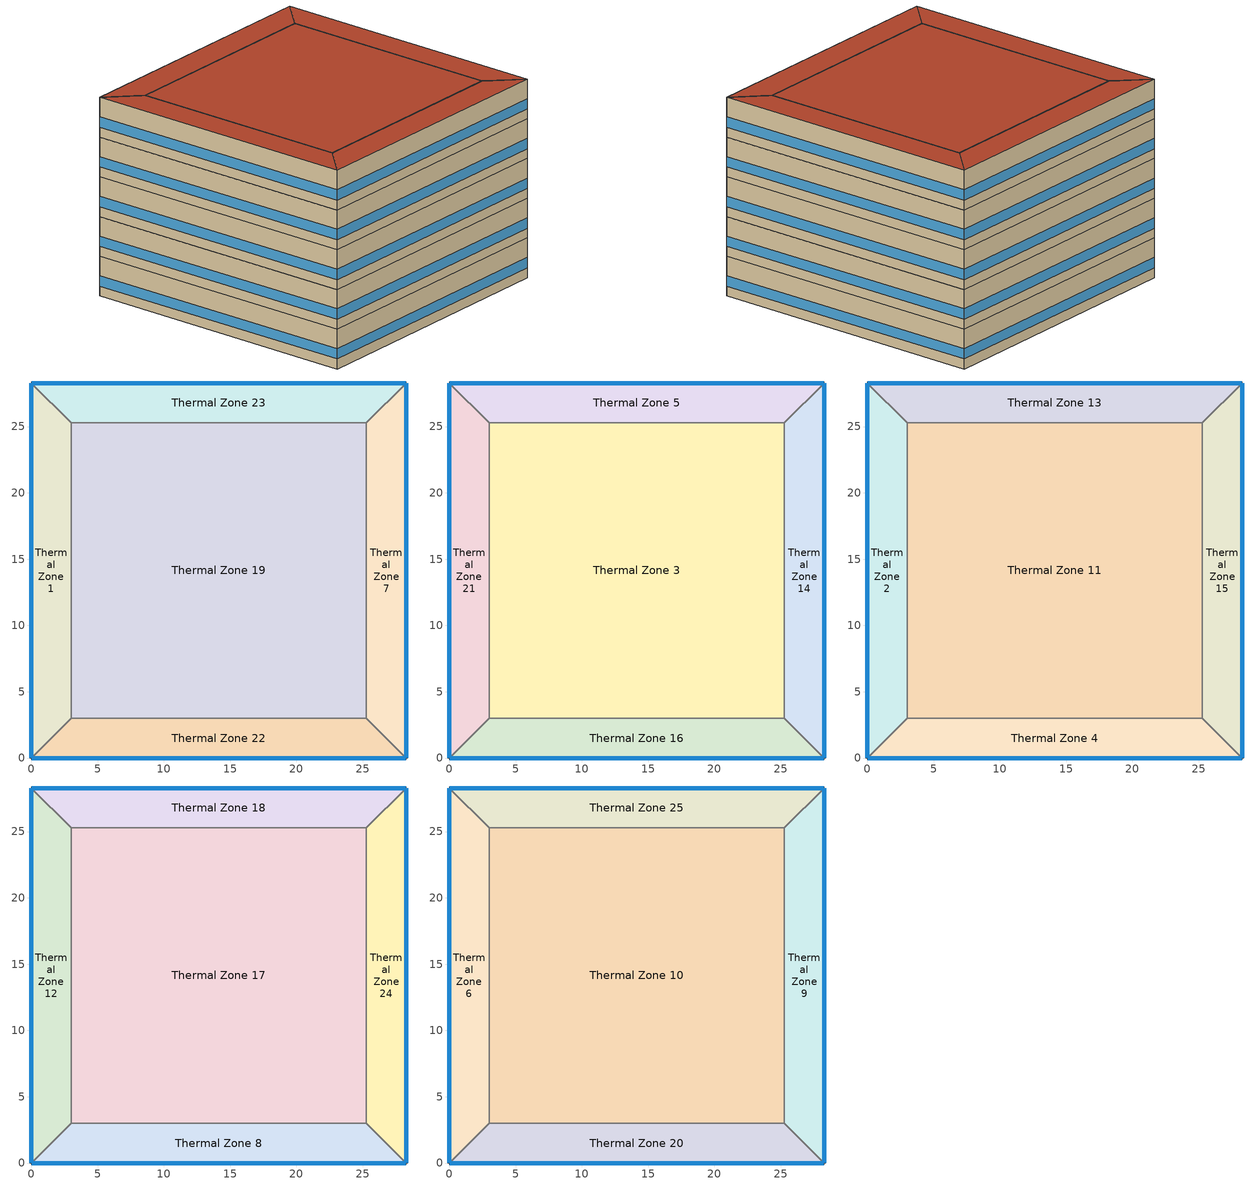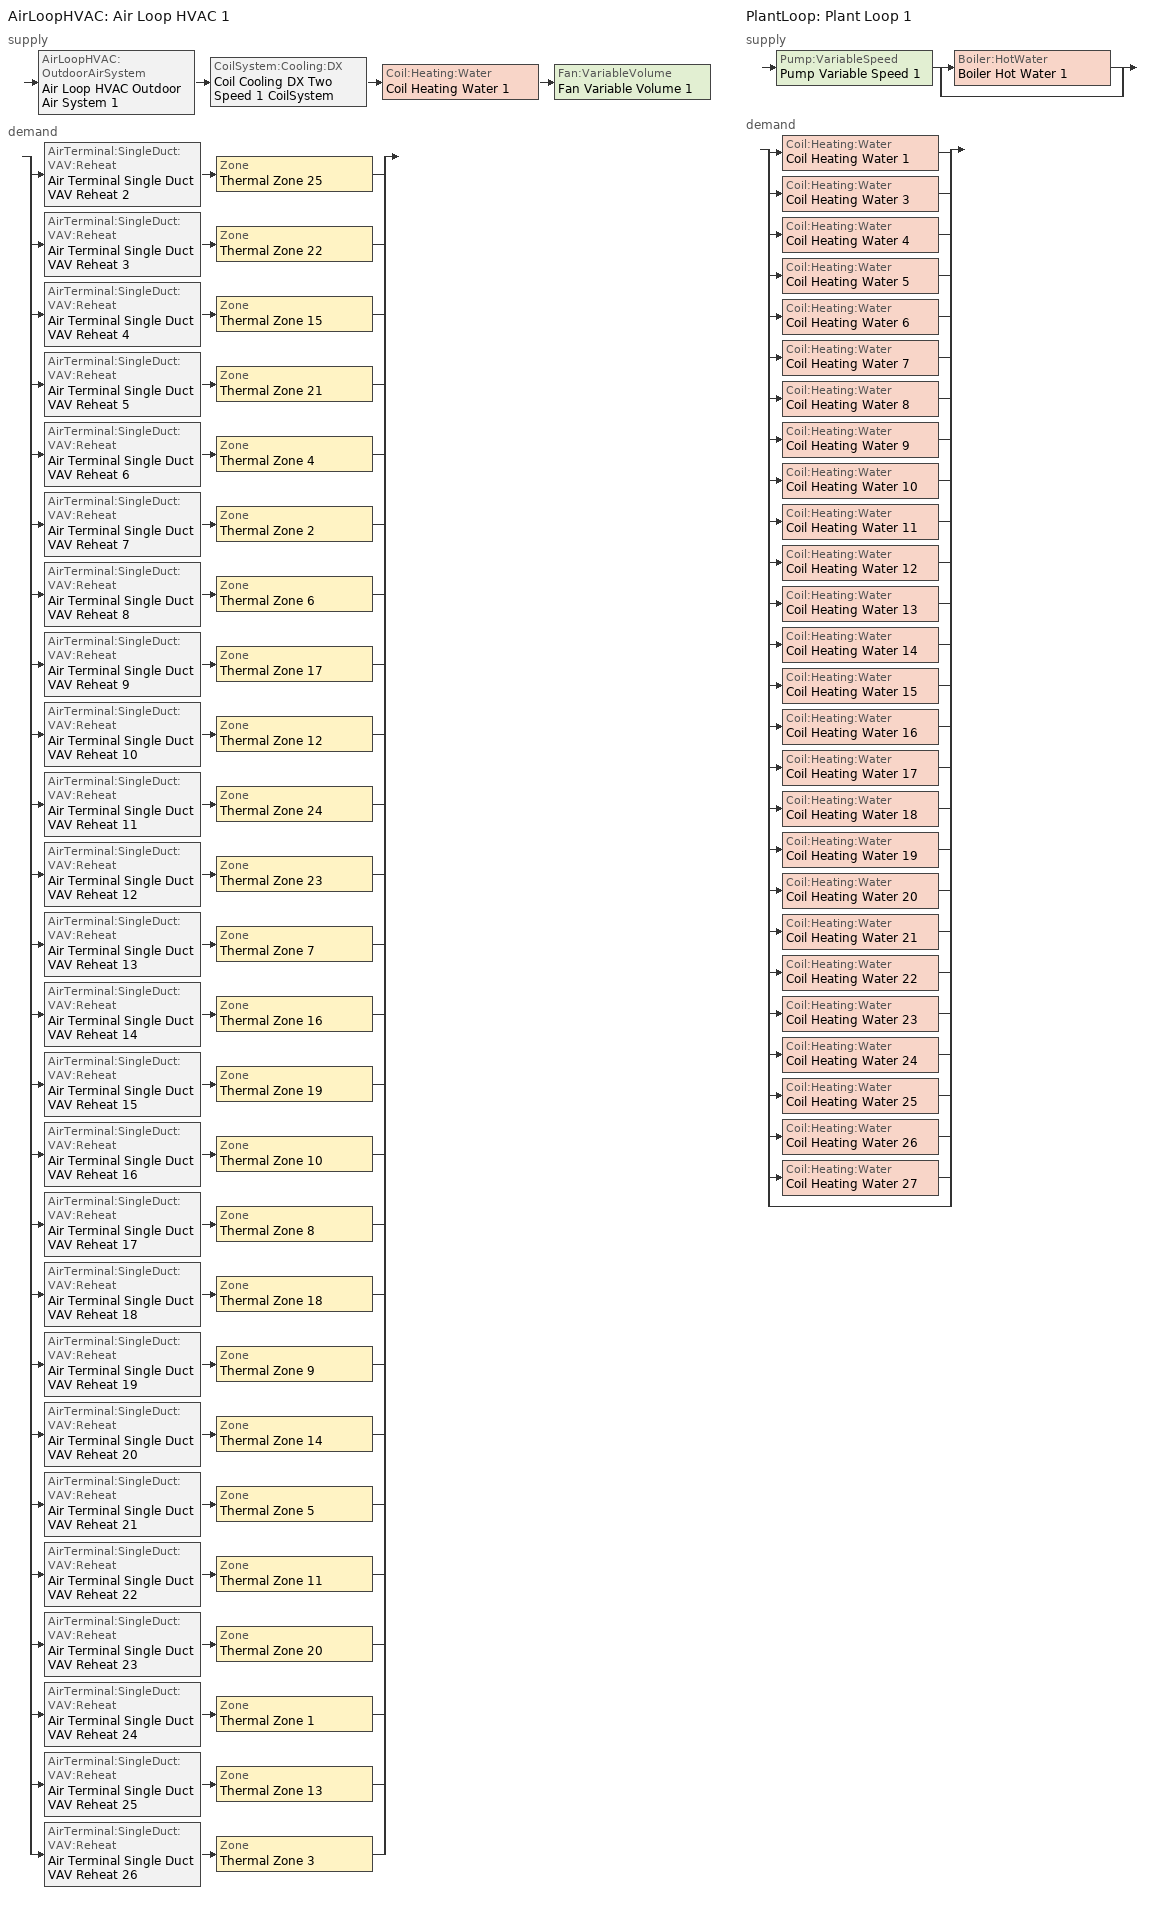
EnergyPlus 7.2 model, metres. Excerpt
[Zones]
Thermal Zone 23
 floor ground (000_ExtSlabCarpet_4in_ClimateZone 1-8): 0,28.28 28.28,28.28 25.28,25.28 3,25.28 z0
 wall outside (ASHRAE_189.1-2009_ExtWall_SteelFrame_ClimateZone 4-8): 28.28,28.28 0,28.28 z0:4
 wall to Thermal Zone 1 (000_Interior Wall): 0,28.28 3,25.28 z0:4
 wall to Thermal Zone 19 (000_Interior Wall): 3,25.28 25.28,25.28 z0:4
 wall to Thermal Zone 7 (000_Interior Wall): 25.28,25.28 28.28,28.28 z0:4
 window (ASHRAE_189.1-2009_ExtWindow_ClimateZone 4-5): 28.26,28.28 0.03,28.28 z1:2.04
Thermal Zone 1
 floor ground (000_ExtSlabCarpet_4in_ClimateZone 1-8): 0,0 0,28.28 3,25.28 3,3 z0
 wall outside (ASHRAE_189.1-2009_ExtWall_SteelFrame_ClimateZone 4-8): 0,28.28 0,0 z0:4
 wall to Thermal Zone 22 (000_Interior Wall): 0,0 3,3 z0:4
 wall to Thermal Zone 19 (000_Interior Wall): 3,3 3,25.28 z0:4
 window (ASHRAE_189.1-2009_ExtWindow_ClimateZone 4-5): 0,28.26 0,0.03 z1:2.04
Thermal Zone 22
 floor ground (000_ExtSlabCarpet_4in_ClimateZone 1-8): 28.28,0 0,0 3,3 25.28,3 z0
 wall outside (ASHRAE_189.1-2009_ExtWall_SteelFrame_ClimateZone 4-8): 0,0 28.28,0 z0:4
 wall to Thermal Zone 19 (000_Interior Wall): 25.28,3 3,3 z0:4
 wall to Thermal Zone 7 (000_Interior Wall): 28.28,0 25.28,3 z0:4
 window (ASHRAE_189.1-2009_ExtWindow_ClimateZone 4-5): 0.03,0 28.26,0 z1:2.04
Thermal Zone 19
 floor ground (000_ExtSlabCarpet_4in_ClimateZone 1-8): 3,3 3,25.28 25.28,25.28 25.28,3 z0
 wall to Thermal Zone 7 (000_Interior Wall): 25.28,3 25.28,25.28 z0:4
Thermal Zone 7
 floor ground (000_ExtSlabCarpet_4in_ClimateZone 1-8): 28.28,28.28 28.28,0 25.28,3 25.28,25.28 z0
 wall outside (ASHRAE_189.1-2009_ExtWall_SteelFrame_ClimateZone 4-8): 28.28,0 28.28,28.28 z0:4
 window (ASHRAE_189.1-2009_ExtWindow_ClimateZone 4-5): 28.28,0.03 28.28,28.26 z1:2.04
Thermal Zone 16
 floor to Thermal Zone 22 (000_Interior Floor): 28.28,0 0,0 3,3 25.28,3 z4
 wall outside (ASHRAE_189.1-2009_ExtWall_SteelFrame_ClimateZone 4-8): 0,0 28.28,0 z4:8
 wall to Thermal Zone 21 (000_Interior Wall): 3,3 0,0 z4:8
 wall to Thermal Zone 14 (000_Interior Wall): 28.28,0 25.28,3 z4:8
 wall to Thermal Zone 3 (000_Interior Wall): 25.28,3 3,3 z4:8
 window (ASHRAE_189.1-2009_ExtWindow_ClimateZone 4-5): 0.03,0 28.26,0 z5:6.04
Thermal Zone 14
 floor to Thermal Zone 7 (000_Interior Floor): 28.28,28.28 28.28,0 25.28,3 25.28,25.28 z4
 wall outside (ASHRAE_189.1-2009_ExtWall_SteelFrame_ClimateZone 4-8): 28.28,0 28.28,28.28 z4:8
 wall to Thermal Zone 3 (000_Interior Wall): 25.28,25.28 25.28,3 z4:8
 wall to Thermal Zone 5 (000_Interior Wall): 28.28,28.28 25.28,25.28 z4:8
 window (ASHRAE_189.1-2009_ExtWindow_ClimateZone 4-5): 28.28,0.03 28.28,28.26 z5:6.04
Thermal Zone 21
 floor to Thermal Zone 1 (000_Interior Floor): 0,0 0,28.28 3,25.28 3,3 z4
 wall outside (ASHRAE_189.1-2009_ExtWall_SteelFrame_ClimateZone 4-8): 0,28.28 0,0 z4:8
 wall to Thermal Zone 3 (000_Interior Wall): 3,3 3,25.28 z4:8
 wall to Thermal Zone 5 (000_Interior Wall): 3,25.28 0,28.28 z4:8
 window (ASHRAE_189.1-2009_ExtWindow_ClimateZone 4-5): 0,28.26 0,0.03 z5:6.04
Thermal Zone 5
 floor to Thermal Zone 23 (000_Interior Floor): 0,28.28 28.28,28.28 25.28,25.28 3,25.28 z4
 wall outside (ASHRAE_189.1-2009_ExtWall_SteelFrame_ClimateZone 4-8): 28.28,28.28 0,28.28 z4:8
 wall to Thermal Zone 3 (000_Interior Wall): 3,25.28 25.28,25.28 z4:8
 window (ASHRAE_189.1-2009_ExtWindow_ClimateZone 4-5): 28.26,28.28 0.03,28.28 z5:6.04
Thermal Zone 3
 floor to Thermal Zone 19 (000_Interior Floor): 3,3 3,25.28 25.28,25.28 25.28,3 z4
Thermal Zone 2
 floor to Thermal Zone 21 (000_Interior Floor): 0,0 0,28.28 3,25.28 3,3 z8
 wall outside (ASHRAE_189.1-2009_ExtWall_SteelFrame_ClimateZone 4-8): 0,28.28 0,0 z8:12
 wall to Thermal Zone 13 (000_Interior Wall): 3,25.28 0,28.28 z8:12
 wall to Thermal Zone 4 (000_Interior Wall): 0,0 3,3 z8:12
 wall to Thermal Zone 11 (000_Interior Wall): 3,3 3,25.28 z8:12
 window (ASHRAE_189.1-2009_ExtWindow_ClimateZone 4-5): 0,28.26 0,0.03 z9:10.04
Thermal Zone 15
 floor to Thermal Zone 14 (000_Interior Floor): 28.28,28.28 28.28,0 25.28,3 25.28,25.28 z8
 wall outside (ASHRAE_189.1-2009_ExtWall_SteelFrame_ClimateZone 4-8): 28.28,0 28.28,28.28 z8:12
 wall to Thermal Zone 4 (000_Interior Wall): 25.28,3 28.28,0 z8:12
 wall to Thermal Zone 13 (000_Interior Wall): 28.28,28.28 25.28,25.28 z8:12
 wall to Thermal Zone 11 (000_Interior Wall): 25.28,25.28 25.28,3 z8:12
 window (ASHRAE_189.1-2009_ExtWindow_ClimateZone 4-5): 28.28,0.03 28.28,28.26 z9:10.04
Thermal Zone 11
 floor to Thermal Zone 3 (000_Interior Floor): 3,3 3,25.28 25.28,25.28 25.28,3 z8
 wall to Thermal Zone 4 (000_Interior Wall): 3,3 25.28,3 z8:12
 wall to Thermal Zone 13 (000_Interior Wall): 25.28,25.28 3,25.28 z8:12
Thermal Zone 13
 floor to Thermal Zone 5 (000_Interior Floor): 0,28.28 28.28,28.28 25.28,25.28 3,25.28 z8
 wall outside (ASHRAE_189.1-2009_ExtWall_SteelFrame_ClimateZone 4-8): 28.28,28.28 0,28.28 z8:12
 window (ASHRAE_189.1-2009_ExtWindow_ClimateZone 4-5): 28.26,28.28 0.03,28.28 z9:10.04
Thermal Zone 4
 floor to Thermal Zone 16 (000_Interior Floor): 28.28,0 0,0 3,3 25.28,3 z8
 wall outside (ASHRAE_189.1-2009_ExtWall_SteelFrame_ClimateZone 4-8): 0,0 28.28,0 z8:12
 window (ASHRAE_189.1-2009_ExtWindow_ClimateZone 4-5): 0.03,0 28.26,0 z9:10.04
Thermal Zone 12
 floor to Thermal Zone 2 (000_Interior Floor): 0,0 0,28.28 3,25.28 3,3 z12
 wall outside (ASHRAE_189.1-2009_ExtWall_SteelFrame_ClimateZone 4-8): 0,28.28 0,0 z12:16
 wall to Thermal Zone 17 (000_Interior Wall): 3,3 3,25.28 z12:16
 wall to Thermal Zone 8 (000_Interior Wall): 0,0 3,3 z12:16
 wall to Thermal Zone 18 (000_Interior Wall): 3,25.28 0,28.28 z12:16
 window (ASHRAE_189.1-2009_ExtWindow_ClimateZone 4-5): 0,28.26 0,0.03 z13:14.04
Thermal Zone 8
 floor to Thermal Zone 4 (000_Interior Floor): 28.28,0 0,0 3,3 25.28,3 z12
 wall outside (ASHRAE_189.1-2009_ExtWall_SteelFrame_ClimateZone 4-8): 0,0 28.28,0 z12:16
 wall to Thermal Zone 24 (000_Interior Wall): 28.28,0 25.28,3 z12:16
 wall to Thermal Zone 17 (000_Interior Wall): 25.28,3 3,3 z12:16
 window (ASHRAE_189.1-2009_ExtWindow_ClimateZone 4-5): 0.03,0 28.26,0 z13:14.04
Thermal Zone 17
 floor to Thermal Zone 11 (000_Interior Floor): 3,3 3,25.28 25.28,25.28 25.28,3 z12
 wall to Thermal Zone 24 (000_Interior Wall): 25.28,3 25.28,25.28 z12:16
 wall to Thermal Zone 18 (000_Interior Wall): 25.28,25.28 3,25.28 z12:16
Thermal Zone 18
 floor to Thermal Zone 13 (000_Interior Floor): 0,28.28 28.28,28.28 25.28,25.28 3,25.28 z12
 wall outside (ASHRAE_189.1-2009_ExtWall_SteelFrame_ClimateZone 4-8): 28.28,28.28 0,28.28 z12:16
 wall to Thermal Zone 24 (000_Interior Wall): 25.28,25.28 28.28,28.28 z12:16
 window (ASHRAE_189.1-2009_ExtWindow_ClimateZone 4-5): 28.26,28.28 0.03,28.28 z13:14.04
Thermal Zone 24
 floor to Thermal Zone 15 (000_Interior Floor): 28.28,28.28 28.28,0 25.28,3 25.28,25.28 z12
 wall outside (ASHRAE_189.1-2009_ExtWall_SteelFrame_ClimateZone 4-8): 28.28,0 28.28,28.28 z12:16
 window (ASHRAE_189.1-2009_ExtWindow_ClimateZone 4-5): 28.28,0.03 28.28,28.26 z13:14.04
Thermal Zone 9
 floor to Thermal Zone 24 (000_Interior Floor): 28.28,28.28 28.28,0 25.28,3 25.28,25.28 z16
 wall outside (ASHRAE_189.1-2009_ExtWall_SteelFrame_ClimateZone 4-8): 28.28,0 28.28,28.28 z16:20
 wall to Thermal Zone 20 (000_Interior Wall): 25.28,3 28.28,0 z16:20
 wall to Thermal Zone 10 (000_Interior Wall): 25.28,25.28 25.28,3 z16:20
 wall to Thermal Zone 25 (000_Interior Wall): 28.28,28.28 25.28,25.28 z16:20
 window (ASHRAE_189.1-2009_ExtWindow_ClimateZone 4-5): 28.28,0.03 28.28,28.26 z17:18.04
 roof outside (ASHRAE_189.1-2009_ExtRoof_IEAD_ClimateZone 2-5): 25.28,25.28 25.28,3 28.28,0 28.28,28.28 z20
Thermal Zone 25
 floor to Thermal Zone 18 (000_Interior Floor): 0,28.28 28.28,28.28 25.28,25.28 3,25.28 z16
 wall outside (ASHRAE_189.1-2009_ExtWall_SteelFrame_ClimateZone 4-8): 28.28,28.28 0,28.28 z16:20
 wall to Thermal Zone 6 (000_Interior Wall): 0,28.28 3,25.28 z16:20
 wall to Thermal Zone 10 (000_Interior Wall): 3,25.28 25.28,25.28 z16:20
 window (ASHRAE_189.1-2009_ExtWindow_ClimateZone 4-5): 28.26,28.28 0.03,28.28 z17:18.04
 roof outside (ASHRAE_189.1-2009_ExtRoof_IEAD_ClimateZone 2-5): 3,25.28 25.28,25.28 28.28,28.28 0,28.28 z20
Thermal Zone 10
 floor to Thermal Zone 17 (000_Interior Floor): 3,3 3,25.28 25.28,25.28 25.28,3 z16
 wall to Thermal Zone 20 (000_Interior Wall): 3,3 25.28,3 z16:20
 wall to Thermal Zone 6 (000_Interior Wall): 3,25.28 3,3 z16:20
 roof outside (ASHRAE_189.1-2009_ExtRoof_IEAD_ClimateZone 2-5): 25.28,3 25.28,25.28 3,25.28 3,3 z20
Thermal Zone 20
 floor to Thermal Zone 8 (000_Interior Floor): 28.28,0 0,0 3,3 25.28,3 z16
 wall outside (ASHRAE_189.1-2009_ExtWall_SteelFrame_ClimateZone 4-8): 0,0 28.28,0 z16:20
 wall to Thermal Zone 6 (000_Interior Wall): 3,3 0,0 z16:20
 window (ASHRAE_189.1-2009_ExtWindow_ClimateZone 4-5): 0.03,0 28.26,0 z17:18.04
 roof outside (ASHRAE_189.1-2009_ExtRoof_IEAD_ClimateZone 2-5): 25.28,3 3,3 0,0 28.28,0 z20
Thermal Zone 6
 floor to Thermal Zone 12 (000_Interior Floor): 0,0 0,28.28 3,25.28 3,3 z16
 wall outside (ASHRAE_189.1-2009_ExtWall_SteelFrame_ClimateZone 4-8): 0,28.28 0,0 z16:20
 window (ASHRAE_189.1-2009_ExtWindow_ClimateZone 4-5): 0,28.26 0,0.03 z17:18.04
 roof outside (ASHRAE_189.1-2009_ExtRoof_IEAD_ClimateZone 2-5): 3,3 3,25.28 0,28.28 0,0 z20
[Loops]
AirLoopHVAC 'Air Loop HVAC 1'
 supply: AirLoopHVAC:OutdoorAirSystem 'Air Loop HVAC Outdoor Air System 1' > CoilSystem:Cooling:DX 'Coil Cooling DX Two Speed 1 CoilSystem' > Coil:Heating:Water 'Coil Heating Water 1' > Fan:VariableVolume 'Fan Variable Volume 1'
 demand: split
  | AirTerminal:SingleDuct:VAV:Reheat 'Air Terminal Single Duct VAV Reheat 2' > Zone 'Thermal Zone 25'
  | AirTerminal:SingleDuct:VAV:Reheat 'Air Terminal Single Duct VAV Reheat 3' > Zone 'Thermal Zone 22'
  | AirTerminal:SingleDuct:VAV:Reheat 'Air Terminal Single Duct VAV Reheat 4' > Zone 'Thermal Zone 15'
  | AirTerminal:SingleDuct:VAV:Reheat 'Air Terminal Single Duct VAV Reheat 5' > Zone 'Thermal Zone 21'
  | AirTerminal:SingleDuct:VAV:Reheat 'Air Terminal Single Duct VAV Reheat 6' > Zone 'Thermal Zone 4'
  | AirTerminal:SingleDuct:VAV:Reheat 'Air Terminal Single Duct VAV Reheat 7' > Zone 'Thermal Zone 2'
  | AirTerminal:SingleDuct:VAV:Reheat 'Air Terminal Single Duct VAV Reheat 8' > Zone 'Thermal Zone 6'
  | AirTerminal:SingleDuct:VAV:Reheat 'Air Terminal Single Duct VAV Reheat 9' > Zone 'Thermal Zone 17'
  | AirTerminal:SingleDuct:VAV:Reheat 'Air Terminal Single Duct VAV Reheat 10' > Zone 'Thermal Zone 12'
  | AirTerminal:SingleDuct:VAV:Reheat 'Air Terminal Single Duct VAV Reheat 11' > Zone 'Thermal Zone 24'
  | AirTerminal:SingleDuct:VAV:Reheat 'Air Terminal Single Duct VAV Reheat 12' > Zone 'Thermal Zone 23'
  | AirTerminal:SingleDuct:VAV:Reheat 'Air Terminal Single Duct VAV Reheat 13' > Zone 'Thermal Zone 7'
  | AirTerminal:SingleDuct:VAV:Reheat 'Air Terminal Single Duct VAV Reheat 14' > Zone 'Thermal Zone 16'
  | AirTerminal:SingleDuct:VAV:Reheat 'Air Terminal Single Duct VAV Reheat 15' > Zone 'Thermal Zone 19'
  | AirTerminal:SingleDuct:VAV:Reheat 'Air Terminal Single Duct VAV Reheat 16' > Zone 'Thermal Zone 10'
  | AirTerminal:SingleDuct:VAV:Reheat 'Air Terminal Single Duct VAV Reheat 17' > Zone 'Thermal Zone 8'
  | AirTerminal:SingleDuct:VAV:Reheat 'Air Terminal Single Duct VAV Reheat 18' > Zone 'Thermal Zone 18'
  | AirTerminal:SingleDuct:VAV:Reheat 'Air Terminal Single Duct VAV Reheat 19' > Zone 'Thermal Zone 9'
  | AirTerminal:SingleDuct:VAV:Reheat 'Air Terminal Single Duct VAV Reheat 20' > Zone 'Thermal Zone 14'
  | AirTerminal:SingleDuct:VAV:Reheat 'Air Terminal Single Duct VAV Reheat 21' > Zone 'Thermal Zone 5'
  | AirTerminal:SingleDuct:VAV:Reheat 'Air Terminal Single Duct VAV Reheat 22' > Zone 'Thermal Zone 11'
  | AirTerminal:SingleDuct:VAV:Reheat 'Air Terminal Single Duct VAV Reheat 23' > Zone 'Thermal Zone 20'
  | AirTerminal:SingleDuct:VAV:Reheat 'Air Terminal Single Duct VAV Reheat 24' > Zone 'Thermal Zone 1'
  | AirTerminal:SingleDuct:VAV:Reheat 'Air Terminal Single Duct VAV Reheat 25' > Zone 'Thermal Zone 13'
  | AirTerminal:SingleDuct:VAV:Reheat 'Air Terminal Single Duct VAV Reheat 26' > Zone 'Thermal Zone 3'
PlantLoop 'Plant Loop 1'
 supply: Pump:VariableSpeed 'Pump Variable Speed 1' > split
  | Boiler:HotWater 'Boiler Hot Water 1'
  | bypass
 demand: split
  | Coil:Heating:Water 'Coil Heating Water 1'
  | Coil:Heating:Water 'Coil Heating Water 3'
  | Coil:Heating:Water 'Coil Heating Water 4'
  | Coil:Heating:Water 'Coil Heating Water 5'
  | Coil:Heating:Water 'Coil Heating Water 6'
  | Coil:Heating:Water 'Coil Heating Water 7'
  | Coil:Heating:Water 'Coil Heating Water 8'
  | Coil:Heating:Water 'Coil Heating Water 9'
  | Coil:Heating:Water 'Coil Heating Water 10'
  | Coil:Heating:Water 'Coil Heating Water 11'
  | Coil:Heating:Water 'Coil Heating Water 12'
  | Coil:Heating:Water 'Coil Heating Water 13'
  | Coil:Heating:Water 'Coil Heating Water 14'
  | Coil:Heating:Water 'Coil Heating Water 15'
  | Coil:Heating:Water 'Coil Heating Water 16'
  | Coil:Heating:Water 'Coil Heating Water 17'
  | Coil:Heating:Water 'Coil Heating Water 18'
  | Coil:Heating:Water 'Coil Heating Water 19'
  | Coil:Heating:Water 'Coil Heating Water 20'
  | Coil:Heating:Water 'Coil Heating Water 21'
  | Coil:Heating:Water 'Coil Heating Water 22'
  | Coil:Heating:Water 'Coil Heating Water 23'
  | Coil:Heating:Water 'Coil Heating Water 24'
  | Coil:Heating:Water 'Coil Heating Water 25'
  | Coil:Heating:Water 'Coil Heating Water 26'
  | Coil:Heating:Water 'Coil Heating Water 27'
  | bypass
[Site:Location]
Philadelphia International Ap_PA_USA Design_Conditions: Latitude {deg}=39.87; Longitude {deg}=-75.23; Time Zone {hr}=-5; Elevation {m}=2
[SizingPeriod:DesignDay] Day of Month=21; Dry-Bulb Temperature Range Modifier Type=DefaultMultipliers; Barometric Pressure {Pa}=101301; Rain Indicator=No; Snow Indicator=No; Daylight Saving Time Indicator=No
Name | Month | Day Type | Maximum Dry-Bulb Temperature {C} | Daily Dry-Bulb Temperature Range {deltaC} | Humidity Condition Type | Wetbulb or DewPoint at Maximum Dry-Bulb {C} | Wind Speed {m/s} | Wind Direction {deg} | Solar Model Indicator | Sky Clearness | ASHRAE Clear Sky Optical Depth for Beam Irradiance (taub) | ASHRAE Clear Sky Optical Depth for Diffuse Irradiance (taud) | Enthalpy at Maximum Dry-Bulb {J/kg}
Philadelphia International Ap Ann Htg 99% Condns DB | 1 | WinterDesignDay | -8.4 | 0 | Wetbulb | -8.4 | 5.2 | 290 | ASHRAEClearSky | 0
Philadelphia International Ap Ann Clg 2% Condns DB=>MWB | 7 | SummerDesignDay | 31.1 | 9.4 | Wetbulb | 22.8 | 5 | 240 | ASHRAETau |  | 0.55 | 1.776
Philadelphia International Ap Ann Clg 2% Condns DP=>MDB | 7 | SummerDesignDay | 26.8 | 9.4 | Dewpoint | 22.9 | 5 | 240 | ASHRAETau |  | 0.55 | 1.776
Philadelphia International Ap Ann Hum_n 99.6% Condns DP=>MCDB | 1 | WinterDesignDay | -8.7 | 0 | Dewpoint | -20.2 | 5.2 | 290 | ASHRAEClearSky | 0
Philadelphia International Ap Ann Clg .4% Condns DP=>MDB | 7 | SummerDesignDay | 28.1 | 9.4 | Dewpoint | 24.1 | 5 | 240 | ASHRAETau |  | 0.55 | 1.776
Philadelphia International Ap Ann Clg .4% Condns Enth=>MDB | 7 | SummerDesignDay | 31.7 | 9.4 | Enthalpy |  | 5 | 240 | ASHRAETau |  | 0.55 | 1.776 | 79100
Philadelphia International Ap Ann Clg 1% Condns Enth=>MDB | 7 | SummerDesignDay | 30 | 9.4 | Enthalpy |  | 5 | 240 | ASHRAETau |  | 0.55 | 1.776 | 75800
Philadelphia International Ap Ann Clg 1% Condns DP=>MDB | 7 | SummerDesignDay | 27.4 | 9.4 | Dewpoint | 23.5 | 5 | 240 | ASHRAETau |  | 0.55 | 1.776
Philadelphia International Ap Ann Clg 2% Condns Enth=>MDB | 7 | SummerDesignDay | 28.8 | 9.4 | Enthalpy |  | 5 | 240 | ASHRAETau |  | 0.55 | 1.776 | 73000
Philadelphia International Ap Ann Htg 99.6% Condns DB | 1 | WinterDesignDay | -10.8 | 0 | Wetbulb | -10.8 | 5.2 | 290 | ASHRAEClearSky | 0
Philadelphia International Ap Ann Clg .4% Condns WB=>MDB | 7 | SummerDesignDay | 31.4 | 9.4 | Wetbulb | 25.7 | 5 | 240 | ASHRAETau |  | 0.55 | 1.776
Philadelphia International Ap Ann Clg .4% Condns DB=>MWB | 7 | SummerDesignDay | 34 | 9.4 | Wetbulb | 24.1 | 5 | 240 | ASHRAETau |  | 0.55 | 1.776
Philadelphia International Ap Ann Clg 1% Condns DB=>MWB | 7 | SummerDesignDay | 32.6 | 9.4 | Wetbulb | 23.6 | 5 | 240 | ASHRAETau |  | 0.55 | 1.776
Philadelphia International Ap Ann Clg 1% Condns WB=>MDB | 7 | SummerDesignDay | 30.2 | 9.4 | Wetbulb | 25 | 5 | 240 | ASHRAETau |  | 0.55 | 1.776
Philadelphia International Ap Ann Hum_n 99% Condns DP=>MCDB | 1 | WinterDesignDay | -6.7 | 0 | Dewpoint | -18 | 5.2 | 290 | ASHRAEClearSky | 0
Philadelphia International Ap Ann Clg 2% Condns WB=>MDB | 7 | SummerDesignDay | 28.8 | 9.4 | Wetbulb | 24.3 | 5 | 240 | ASHRAETau |  | 0.55 | 1.776
Philadelphia International Ap Ann Htg Wind 99% Condns WS=>MCDB | 1 | WinterDesignDay | 1.1 | 0 | Wetbulb | 1.1 | 11.6 | 290 | ASHRAEClearSky | 0
Philadelphia International Ap Ann Htg Wind 99.6% Condns WS=>MCDB | 1 | WinterDesignDay | 2.8 | 0 | Wetbulb | 2.8 | 12.7 | 290 | ASHRAEClearSky | 0
[Building]
Building 1
[Material] Thermal Absorptance=0.9
Name | Roughness | Thickness {m} | Conductivity {W/m-K} | Density {kg/m3} | Specific Heat {J/kg-K} | Solar Absorptance | Visible Absorptance
1/2IN Gypsum | Smooth | 0.0127 | 0.16 | 784.9 | 830 | 0.92 | 0.92
MAT-CC05 4 HW CONCRETE | Rough | 0.1016 | 1.311 | 2240 | 836.8 | 0.7 | 0.7
Wall Insulation [39] | MediumRough | 0.1184 | 0.045 | 265 | 836.8 | 0.7 | 0.7
Roof Membrane | VeryRough | 0.0095 | 0.16 | 1121.29 | 1460 | 0.7 | 0.7
Metal Decking | MediumSmooth | 0.0015 | 45.006 | 7680 | 418.4 | 0.7 | 0.3
000_F16 Acoustic tile | MediumSmooth | 0.0191 | 0.06 | 368 | 590 | 0.7 | 0.7
000_G01a 19mm gypsum board | MediumSmooth | 0.019 | 0.16 | 800 | 1090 | 0.7 | 0.7
000_M11 100mm lightweight concrete | MediumRough | 0.1016 | 0.53 | 1280 | 840 | 0.7 | 0.7
Roof Insulation [21] | MediumRough | 0.2105 | 0.049 | 265 | 836.8 | 0.7 | 0.7
[Material:AirGap]
Name | Thermal Resistance {m2-K/W}
000_F04 Wall air space resistance | 0.15
000_F05 Ceiling air space resistance | 0.18
[Material:NoMass] Thermal Absorptance=0.9; Solar Absorptance=0.7
Name | Roughness | Thermal Resistance {m2-K/W} | Visible Absorptance
CP02 CARPET PAD | VeryRough | 0.2165 | 0.8
MAT-SHEATH | Rough | 0.3626 | 0.7
[WindowMaterial:Glazing]
Theoretical Glass [207]: Optical Data Type=SpectralAverage; Thickness {m}=0.003; Solar Transmittance at Normal Incidence=0.3311; Front Side Solar Reflectance at Normal Incidence=0.6189; Back Side Solar Reflectance at Normal Incidence=0.6189; Visible Transmittance at Normal Incidence=0.44; Front Side Visible Reflectance at Normal Incidence=0.51; Back Side Visible Reflectance at Normal Incidence=0.51; Infrared Transmittance at Normal Incidence=0; Front Side Infrared Hemispherical Emissivity=0.9; Back Side Infrared Hemispherical Emissivity=0.9; Conductivity {W/m-K}=0.0133; Dirt Correction Factor for Solar and Visible Transmittance=1; Solar Diffusing=No
[Construction]
ASHRAE_189.1-2009_ExtWindow_ClimateZone 4-5: Theoretical Glass [207]
ASHRAE_189.1-2009_ExtRoof_IEAD_ClimateZone 2-5: Roof Membrane, Roof Insulation [21], Metal Decking
000_Interior Floor: 000_F16 Acoustic tile, 000_F05 Ceiling air space resistance, 000_M11 100mm lightweight concrete
000_Interior Wall: 000_G01a 19mm gypsum board, 000_F04 Wall air space resistance, 000_G01a 19mm gypsum board
ASHRAE_189.1-2009_ExtWall_SteelFrame_ClimateZone 4-8: MAT-SHEATH, Wall Insulation [39], 1/2IN Gypsum
000_ExtSlabCarpet_4in_ClimateZone 1-8: MAT-CC05 4 HW CONCRETE, CP02 CARPET PAD
[AirLoopHVAC]
Air Loop HVAC 1: Design Supply Air Flow Rate {m3/s}=AutoSize
[Sizing:System]
Air Loop HVAC 1: Type of Load to Size On=Sensible; Design Outdoor Air Flow Rate {m3/s}=Autosize; Minimum System Air Flow Ratio=0.3; Preheat Design Temperature {C}=7; Preheat Design Humidity Ratio {kgWater/kgDryAir}=0.008; Precool Design Temperature {C}=12.8; Precool Design Humidity Ratio {kgWater/kgDryAir}=0.008; Central Cooling Design Supply Air Temperature {C}=12.8; Central Heating Design Supply Air Temperature {C}=12.8; Sizing Option=NonCoincident; 100% Outdoor Air in Cooling=Yes; 100% Outdoor Air in Heating=Yes; Central Cooling Design Supply Air Humidity Ratio {kgWater/kgDryAir}=0.0085; Central Heating Design Supply Air Humidity Ratio {kgWater/kgDryAir}=0.008; Cooling Design Air Flow Method=DesignDay; Cooling Design Air Flow Rate {m3/s}=0; Heating Design Air Flow Method=DesignDay; Heating Design Air Flow Rate {m3/s}=0; System Outdoor Air Method=ZoneSum
[Controller:WaterCoil]
Controller Water Coil 1: Control Variable=Temperature; Action=Normal; Actuator Variable=Flow; Controller Convergence Tolerance {deltaC}=Autosize; Maximum Actuated Flow {m3/s}=Autosize; Minimum Actuated Flow {m3/s}=1e-07
[AvailabilityManager:Scheduled]
Name | Schedule
AvailabilityManager:Scheduled {86c07a38-4442-4b11-9fee-439471bb3838} | Schedule:Compact {89811d40-2aad-418a-a11b-2a057160e3bf}
AvailabilityManager:Scheduled {7325eaee-94c5-4c10-9d4e-b79cc5bc33d9} | Schedule:Compact {aefeaca1-7aff-48b0-a08e-fa1a7573e1e1}
[Controller:OutdoorAir]
Controller Outdoor Air 1: Minimum Outdoor Air Flow Rate {m3/s}=Autosize; Maximum Outdoor Air Flow Rate {m3/s}=Autosize; Economizer Control Type=FixedDryBulb; Economizer Control Action Type=ModulateFlow; Economizer Maximum Limit Dry-Bulb Temperature {C}=30; Economizer Maximum Limit Enthalpy {J/kg}=64000; Economizer Minimum Limit Dry-Bulb Temperature {C}=-100; Lockout Type=NoLockout; Minimum Limit Type=FixedMinimum; High Humidity Control=No; Control High Indoor Humidity Based on Outdoor Humidity Ratio=Yes; Heat Recovery Bypass Control Type=BypassWhenOAFlowGreaterThanMinimum
[SetpointManager:MixedAir] Control Variable=Temperature
Setpoint Manager Mixed Air 3; Setpoint Manager Mixed Air 2; Setpoint Manager Mixed Air 1
[CoilSystem:Cooling:DX]
Coil Cooling DX Two Speed 1 CoilSystem: Availability Schedule=Always_On; Cooling Coil=Coil Cooling DX Two Speed 1
[Coil:Cooling:DX:TwoSpeed]
Coil Cooling DX Two Speed 1: Availability Schedule=Always_On; Rated High Speed Total Cooling Capacity {W}=Autosize; Rated High Speed Sensible Heat Ratio=Autosize; Rated High Speed COP {W/W}=5.5; Rated High Speed Air Flow Rate {m3/s}=Autosize; Total Cooling Capacity Function of Temperature Curve=Curve Biquadratic 1; Total Cooling Capacity Function of Flow Fraction Curve=Curve Quadratic 1; Energy Input Ratio Function of Temperature Curve=Curve Biquadratic 2; Energy Input Ratio Function of Flow Fraction Curve=Curve Quadratic 2; Part Load Fraction Correlation Curve=Curve Quadratic 3; Rated Low Speed Total Cooling Capacity {W}=Autosize; Rated Low Speed Sensible Heat Ratio=0.69; Rated Low Speed COP {W/W}=6.6; Rated Low Speed Air Flow Rate {m3/s}=Autosize; Low Speed Total Cooling Capacity Function of Temperature Curve=Curve Biquadratic 3; Low Speed Energy Input Ratio Function of Temperature Curve=Curve Biquadratic 4; Condenser Type=AirCooled; High Speed Evaporative Condenser Effectiveness=0; Low Speed Evaporative Condenser Effectiveness=0; Basin Heater Capacity {W/K}=10; Basin Heater Setpoint Temperature {C}=2
[Coil:Heating:Water] Availability Schedule=Always_On; U-Factor Times Area Value {W/K}=Autosize; Maximum Water Flow Rate {m3/s}=Autosize; Performance Input Method=UFactorTimesAreaAndDesignWaterFlowRate; Rated Capacity {W}=Autosize; Rated Inlet Water Temperature {C}=82.2; Rated Inlet Air Temperature {C}=16.6; Rated Outlet Water Temperature {C}=71.1; Rated Outlet Air Temperature {C}=32.2; Rated Ratio for Air and Water Convection=0.5
Coil Heating Water 1; Coil Heating Water 3; Coil Heating Water 4; Coil Heating Water 5; Coil Heating Water 6; Coil Heating Water 7; Coil Heating Water 8; Coil Heating Water 9; Coil Heating Water 10; Coil Heating Water 11; Coil Heating Water 12; Coil Heating Water 13; Coil Heating Water 14; Coil Heating Water 15; Coil Heating Water 16; Coil Heating Water 17; Coil Heating Water 18; Coil Heating Water 19; Coil Heating Water 20; Coil Heating Water 21; Coil Heating Water 22; Coil Heating Water 23; Coil Heating Water 24; Coil Heating Water 25; Coil Heating Water 26; Coil Heating Water 27
[Fan:VariableVolume]
Fan Variable Volume 1: Availability Schedule=Always_On; Fan Efficiency=0.5; Pressure Rise {Pa}=500; Maximum Flow Rate {m3/s}=AutoSize; Fan Power Minimum Flow Rate Input Method=FixedFlowRate; Fan Power Minimum Flow Fraction=0; Fan Power Minimum Air Flow Rate {m3/s}=0; Motor Efficiency=0.93; Motor In Airstream Fraction=1; Fan Power Coefficient 1=0.0407599; Fan Power Coefficient 2=0.088045; Fan Power Coefficient 3=-0.0729261; Fan Power Coefficient 4=0.94374; Fan Power Coefficient 5=0
[SetpointManager:Scheduled] Control Variable=Temperature
Name | Schedule
Setpoint Manager Scheduled 1 | Deck_Temperature
Setpoint Manager Scheduled 2 | Hot_Water_Temperature
[AirTerminal:SingleDuct:VAV:Reheat] Availability Schedule=Always_On; Maximum Air Flow Rate {m3/s}=Autosize; Zone Minimum Air Flow Input Method=Constant; Constant Minimum Air Flow Fraction=0.3; Fixed Minimum Air Flow Rate {m3/s}=0.3; Maximum Hot Water or Steam Flow Rate {m3/s}=Autosize; Minimum Hot Water or Steam Flow Rate {m3/s}=0; Convergence Tolerance=0.001; Damper Heating Action=Normal; Maximum Flow per Zone Floor Area During Reheat {m3/s-m2}=Autocalculate; Maximum Flow Fraction During Reheat=Autocalculate; Maximum Reheat Air Temperature {C}=35
Name | Reheat Coil
Air Terminal Single Duct VAV Reheat 2 | Coil Heating Water 3
Air Terminal Single Duct VAV Reheat 3 | Coil Heating Water 4
Air Terminal Single Duct VAV Reheat 4 | Coil Heating Water 5
Air Terminal Single Duct VAV Reheat 5 | Coil Heating Water 6
Air Terminal Single Duct VAV Reheat 6 | Coil Heating Water 7
Air Terminal Single Duct VAV Reheat 7 | Coil Heating Water 8
Air Terminal Single Duct VAV Reheat 8 | Coil Heating Water 9
Air Terminal Single Duct VAV Reheat 9 | Coil Heating Water 10
Air Terminal Single Duct VAV Reheat 10 | Coil Heating Water 11
Air Terminal Single Duct VAV Reheat 11 | Coil Heating Water 12
Air Terminal Single Duct VAV Reheat 12 | Coil Heating Water 13
Air Terminal Single Duct VAV Reheat 13 | Coil Heating Water 14
Air Terminal Single Duct VAV Reheat 14 | Coil Heating Water 15
Air Terminal Single Duct VAV Reheat 15 | Coil Heating Water 16
Air Terminal Single Duct VAV Reheat 16 | Coil Heating Water 17
Air Terminal Single Duct VAV Reheat 17 | Coil Heating Water 18
Air Terminal Single Duct VAV Reheat 18 | Coil Heating Water 19
Air Terminal Single Duct VAV Reheat 19 | Coil Heating Water 20
Air Terminal Single Duct VAV Reheat 20 | Coil Heating Water 21
Air Terminal Single Duct VAV Reheat 21 | Coil Heating Water 22
Air Terminal Single Duct VAV Reheat 22 | Coil Heating Water 23
Air Terminal Single Duct VAV Reheat 23 | Coil Heating Water 24
Air Terminal Single Duct VAV Reheat 24 | Coil Heating Water 25
Air Terminal Single Duct VAV Reheat 25 | Coil Heating Water 26
Air Terminal Single Duct VAV Reheat 26 | Coil Heating Water 27
[PlantLoop]
Plant Loop 1: Fluid Type=Water; Plant Equipment Operation Scheme=Plant Loop 1 Operation Scheme List; Maximum Loop Temperature {C}=100; Minimum Loop Temperature {C}=0; Maximum Loop Flow Rate {m3/s}=Autosize; Minimum Loop Flow Rate {m3/s}=0; Plant Loop Volume {m3}=Autocalculate; Load Distribution Scheme=Optimal
[PlantEquipmentOperationSchemes]
Plant Loop 1 Operation Scheme List: Control Scheme Object Type 1=PlantEquipmentOperation:HeatingLoad; Control Scheme Name 1=Plant Loop 1 Heating Operation Scheme; Control Scheme Schedule Name 1=Plant Loop 1 On Schedule
[PlantEquipmentOperation:HeatingLoad]
Plant Loop 1 Heating Operation Scheme: Load Range Lower Limit 1 {W}=0; Load Range Upper Limit 1 {W}=1000000000; Range Equipment List Name 1=Plant Loop 1 Heating Equipment List
[PlantEquipmentList]
Plant Loop 1 Heating Equipment List: Boiler:HotWater, Boiler Hot Water 1
[Sizing:Plant]
Plant Loop 1: Loop Type=Heating; Design Loop Exit Temperature {C}=82; Loop Design Temperature Difference {deltaC}=11
[Pump:VariableSpeed]
Pump Variable Speed 1: Rated Flow Rate {m3/s}=Autosize; Rated Pump Head {Pa}=179352; Rated Power Consumption {W}=Autosize; Motor Efficiency=0.9; Fraction of Motor Inefficiencies to Fluid Stream=0; Coefficient 1 of the Part Load Performance Curve=0; Coefficient 2 of the Part Load Performance Curve=1; Coefficient 3 of the Part Load Performance Curve=0; Coefficient 4 of the Part Load Performance Curve=0; Minimum Flow Rate {m3/s}=0; Pump Control Type=Intermittent
[Boiler:HotWater]
Boiler Hot Water 1: Fuel Type=NaturalGas; Nominal Capacity {W}=Autosize; Nominal Thermal Efficiency=0.66; Design Water Outlet Temperature {C}=82; Design Water Flow Rate {m3/s}=Autosize; Minimum Part Load Ratio=0; Maximum Part Load Ratio=1; Optimum Part Load Ratio=1; Water Outlet Upper Temperature Limit {C}=99; Boiler Flow Mode=ConstantFlow; Parasitic Electric Load {W}=0; Sizing Factor=1
[Zone]
Thermal Zone 16; Thermal Zone 2; Thermal Zone 12; Thermal Zone 14; Thermal Zone 9; Thermal Zone 25; Thermal Zone 23; Thermal Zone 8; Thermal Zone 15; Thermal Zone 21; Thermal Zone 5; Thermal Zone 10; Thermal Zone 1; Thermal Zone 22; Thermal Zone 19; Thermal Zone 11; Thermal Zone 20; Thermal Zone 6; Thermal Zone 13; Thermal Zone 4; Thermal Zone 7; Thermal Zone 17; Thermal Zone 18; Thermal Zone 3; Thermal Zone 24
[ZoneControl:Thermostat] Control Object Type 1=ThermostatSetpoint:DualSetpoint; Control Name 1=Thermostat Setpoint Dual Setpoint 1
Name | Zone or ZoneList | Control Type Schedule
Thermal Zone 16 Thermostat | Thermal Zone 16 | Thermal Zone 16 Thermostat Schedule
Thermal Zone 2 Thermostat | Thermal Zone 2 | Thermal Zone 2 Thermostat Schedule
Thermal Zone 12 Thermostat | Thermal Zone 12 | Thermal Zone 12 Thermostat Schedule
Thermal Zone 14 Thermostat | Thermal Zone 14 | Thermal Zone 14 Thermostat Schedule
Thermal Zone 9 Thermostat | Thermal Zone 9 | Thermal Zone 9 Thermostat Schedule
Thermal Zone 25 Thermostat | Thermal Zone 25 | Thermal Zone 25 Thermostat Schedule
Thermal Zone 23 Thermostat | Thermal Zone 23 | Thermal Zone 23 Thermostat Schedule
Thermal Zone 8 Thermostat | Thermal Zone 8 | Thermal Zone 8 Thermostat Schedule
Thermal Zone 15 Thermostat | Thermal Zone 15 | Thermal Zone 15 Thermostat Schedule
Thermal Zone 21 Thermostat | Thermal Zone 21 | Thermal Zone 21 Thermostat Schedule
Thermal Zone 5 Thermostat | Thermal Zone 5 | Thermal Zone 5 Thermostat Schedule
Thermal Zone 10 Thermostat | Thermal Zone 10 | Thermal Zone 10 Thermostat Schedule
Thermal Zone 1 Thermostat | Thermal Zone 1 | Thermal Zone 1 Thermostat Schedule
Thermal Zone 22 Thermostat | Thermal Zone 22 | Thermal Zone 22 Thermostat Schedule
Thermal Zone 19 Thermostat | Thermal Zone 19 | Thermal Zone 19 Thermostat Schedule
Thermal Zone 11 Thermostat | Thermal Zone 11 | Thermal Zone 11 Thermostat Schedule
Thermal Zone 20 Thermostat | Thermal Zone 20 | Thermal Zone 20 Thermostat Schedule
Thermal Zone 6 Thermostat | Thermal Zone 6 | Thermal Zone 6 Thermostat Schedule
Thermal Zone 13 Thermostat | Thermal Zone 13 | Thermal Zone 13 Thermostat Schedule
Thermal Zone 4 Thermostat | Thermal Zone 4 | Thermal Zone 4 Thermostat Schedule
Thermal Zone 7 Thermostat | Thermal Zone 7 | Thermal Zone 7 Thermostat Schedule
Thermal Zone 17 Thermostat | Thermal Zone 17 | Thermal Zone 17 Thermostat Schedule
Thermal Zone 18 Thermostat | Thermal Zone 18 | Thermal Zone 18 Thermostat Schedule
Thermal Zone 3 Thermostat | Thermal Zone 3 | Thermal Zone 3 Thermostat Schedule
Thermal Zone 24 Thermostat | Thermal Zone 24 | Thermal Zone 24 Thermostat Schedule
[ThermostatSetpoint:DualSetpoint]
Thermostat Setpoint Dual Setpoint 1: Heating Setpoint Temperature Schedule=Heating Sch; Cooling Setpoint Temperature Schedule=Cooling Sch
[Zone equipment]
Thermal Zone 16: Air Terminal Single Duct VAV Reheat 14
Thermal Zone 2: Air Terminal Single Duct VAV Reheat 7
Thermal Zone 12: Air Terminal Single Duct VAV Reheat 10
Thermal Zone 14: Air Terminal Single Duct VAV Reheat 20
Thermal Zone 9: Air Terminal Single Duct VAV Reheat 19
Thermal Zone 25: Air Terminal Single Duct VAV Reheat 2
Thermal Zone 23: Air Terminal Single Duct VAV Reheat 12
Thermal Zone 8: Air Terminal Single Duct VAV Reheat 17
Thermal Zone 15: Air Terminal Single Duct VAV Reheat 4
Thermal Zone 21: Air Terminal Single Duct VAV Reheat 5
Thermal Zone 5: Air Terminal Single Duct VAV Reheat 21
Thermal Zone 10: Air Terminal Single Duct VAV Reheat 16
Thermal Zone 1: Air Terminal Single Duct VAV Reheat 24
Thermal Zone 22: Air Terminal Single Duct VAV Reheat 3
Thermal Zone 19: Air Terminal Single Duct VAV Reheat 15
Thermal Zone 11: Air Terminal Single Duct VAV Reheat 22
Thermal Zone 20: Air Terminal Single Duct VAV Reheat 23
Thermal Zone 6: Air Terminal Single Duct VAV Reheat 8
Thermal Zone 13: Air Terminal Single Duct VAV Reheat 25
Thermal Zone 4: Air Terminal Single Duct VAV Reheat 6
Thermal Zone 7: Air Terminal Single Duct VAV Reheat 13
Thermal Zone 17: Air Terminal Single Duct VAV Reheat 9
Thermal Zone 18: Air Terminal Single Duct VAV Reheat 18
Thermal Zone 3: Air Terminal Single Duct VAV Reheat 26
Thermal Zone 24: Air Terminal Single Duct VAV Reheat 11
[Sizing:Zone] Zone Cooling Design Supply Air Temperature Input Method=SupplyAirTemperature; Zone Cooling Design Supply Air Temperature {C}=14; Zone Heating Design Supply Air Temperature Input Method=SupplyAirTemperature; Zone Heating Design Supply Air Temperature {C}=40; Zone Cooling Design Supply Air Humidity Ratio {kgWater/kgDryAir}=0.0085; Zone Heating Design Supply Air Humidity Ratio {kgWater/kgDryAir}=0.008; Design Specification Outdoor Air Object=ASHRAE_90.1-2004 ClimateZone 1-8 MediumOffice WholeBuilding Ventilation; Cooling Design Air Flow Method=DesignDay; Cooling Design Air Flow Rate {m3/s}=0; Cooling Minimum Air Flow per Zone Floor Area {m3/s-m2}=0.000762; Cooling Minimum Air Flow {m3/s}=0; Cooling Minimum Air Flow Fraction=0; Heating Design Air Flow Method=DesignDay; Heating Design Air Flow Rate {m3/s}=0; Heating Maximum Air Flow per Zone Floor Area {m3/s-m2}=0.002032; Heating Maximum Air Flow {m3/s}=0.141576; Heating Maximum Air Flow Fraction=0.3
Thermal Zone 16; Thermal Zone 2; Thermal Zone 12; Thermal Zone 14; Thermal Zone 9; Thermal Zone 25; Thermal Zone 23; Thermal Zone 8; Thermal Zone 15; Thermal Zone 21; Thermal Zone 5; Thermal Zone 10; Thermal Zone 1; Thermal Zone 22; Thermal Zone 19; Thermal Zone 11; Thermal Zone 20; Thermal Zone 6; Thermal Zone 13; Thermal Zone 4; Thermal Zone 7; Thermal Zone 17; Thermal Zone 18; Thermal Zone 3; Thermal Zone 24
[DesignSpecification:OutdoorAir]
ASHRAE_90.1-2004 ClimateZone 1-8 MediumOffice WholeBuilding Ventilation: Outdoor Air Method=Sum; Outdoor Air Flow per Person {m3/s-person}=0.00943895; Outdoor Air Flow per Zone Floor Area {m3/s-m2}=0; Outdoor Air Flow per Zone {m3/s}=0; Outdoor Air Flow Air Changes per Hour {1/hr}=0
[Schedule:Day:Interval]
Always_On_Summer_Design_Day; Always_On_Default; Always_On_Winter_Design_Day: No, 24:00, 1
Hot_Water_Temperature_Summer_Design_Day; Hot_Water_Temperature_Winter_Design_Day; Hot_Water_Temperature_Default: No, 24:00, 67
Cooling Sch Default: No, 24:00, 28
Deck_Temperature_Winter_Design_Day; Deck_Temperature_Summer_Design_Day; Deck_Temperature_Default: No, 24:00, 12.8
Heating Sch Default: No, 24:00, 24
[Schedule:Week:Daily]
Schedule:Week:Daily {ab2967dd-c8a5-4fa0-aa63-d0e418b0b227}: Cooling Sch Default, Cooling Sch Default, Cooling Sch Default, Cooling Sch Default, Cooling Sch Default, Cooling Sch Default, Cooling Sch Default, Cooling Sch Default, Cooling Sch Default, Cooling Sch Default, Cooling Sch Default, Cooling Sch Default
Schedule:Week:Daily {beaa0c85-cd98-41b3-87a5-eb4b172e4d78}: Always_On_Default, Always_On_Default, Always_On_Default, Always_On_Default, Always_On_Default, Always_On_Default, Always_On_Default, Always_On_Default, Always_On_Summer_Design_Day, Always_On_Winter_Design_Day, Always_On_Default, Always_On_Default
Schedule:Week:Daily {fa1950cd-ce65-4619-94b8-56fa9d51d3a2}: Heating Sch Default, Heating Sch Default, Heating Sch Default, Heating Sch Default, Heating Sch Default, Heating Sch Default, Heating Sch Default, Heating Sch Default, Heating Sch Default, Heating Sch Default, Heating Sch Default, Heating Sch Default
Schedule:Week:Daily {a46e58dc-d6d1-42a9-89cf-9bad575f69b8}: Hot_Water_Temperature_Default, Hot_Water_Temperature_Default, Hot_Water_Temperature_Default, Hot_Water_Temperature_Default, Hot_Water_Temperature_Default, Hot_Water_Temperature_Default, Hot_Water_Temperature_Default, Hot_Water_Temperature_Default, Hot_Water_Temperature_Summer_Design_Day, Hot_Water_Temperature_Winter_Design_Day, Hot_Water_Temperature_Default, Hot_Water_Temperature_Default
Schedule:Week:Daily {fd07b297-2fa0-4bc7-bb50-8b6f0403bff8}: Deck_Temperature_Default, Deck_Temperature_Default, Deck_Temperature_Default, Deck_Temperature_Default, Deck_Temperature_Default, Deck_Temperature_Default, Deck_Temperature_Default, Deck_Temperature_Default, Deck_Temperature_Summer_Design_Day, Deck_Temperature_Winter_Design_Day, Deck_Temperature_Default, Deck_Temperature_Default
[Schedule:Year]
Cooling Sch: Schedule:Week:Daily {ab2967dd-c8a5-4fa0-aa63-d0e418b0b227}, 1, 1, 12, 31
Always_On: Schedule:Week:Daily {beaa0c85-cd98-41b3-87a5-eb4b172e4d78}, 1, 1, 12, 31
Heating Sch: Schedule:Week:Daily {fa1950cd-ce65-4619-94b8-56fa9d51d3a2}, 1, 1, 12, 31
Hot_Water_Temperature: Schedule:Week:Daily {a46e58dc-d6d1-42a9-89cf-9bad575f69b8}, 1, 1, 12, 31
Deck_Temperature: Schedule:Week:Daily {fd07b297-2fa0-4bc7-bb50-8b6f0403bff8}, 1, 1, 12, 31
[Schedule:Compact]
Schedule:Compact {89811d40-2aad-418a-a11b-2a057160e3bf}; Schedule:Compact {aefeaca1-7aff-48b0-a08e-fa1a7573e1e1}; Plant Loop 1 On Schedule: Through: 12/31, For: AllDays, Until: 24:00, 1
Thermal Zone 16 Thermostat Schedule; Thermal Zone 2 Thermostat Schedule; Thermal Zone 12 Thermostat Schedule; Thermal Zone 14 Thermostat Schedule; Thermal Zone 9 Thermostat Schedule; Thermal Zone 25 Thermostat Schedule; Thermal Zone 23 Thermostat Schedule; Thermal Zone 8 Thermostat Schedule; Thermal Zone 15 Thermostat Schedule; Thermal Zone 21 Thermostat Schedule; Thermal Zone 5 Thermostat Schedule; Thermal Zone 10 Thermostat Schedule; Thermal Zone 1 Thermostat Schedule; Thermal Zone 22 Thermostat Schedule; Thermal Zone 19 Thermostat Schedule; Thermal Zone 11 Thermostat Schedule; Thermal Zone 20 Thermostat Schedule; Thermal Zone 6 Thermostat Schedule; Thermal Zone 13 Thermostat Schedule; Thermal Zone 4 Thermostat Schedule; Thermal Zone 7 Thermostat Schedule; Thermal Zone 17 Thermostat Schedule; Thermal Zone 18 Thermostat Schedule; Thermal Zone 3 Thermostat Schedule; Thermal Zone 24 Thermostat Schedule: Through: 12/31, For: AllDays, Until: 24:00, 4
[Curve:Biquadratic]
Name | Coefficient1 Constant | Coefficient2 x | Coefficient3 x**2 | Coefficient4 y | Coefficient5 y**2 | Coefficient6 x*y | Minimum Value of x {BasedOnField A2} | Maximum Value of x {BasedOnField A2} | Minimum Value of y {BasedOnField A3} | Maximum Value of y {BasedOnField A3}
Curve Biquadratic 1 | 0.42415 | 0.04426 | -0.00042 | 0.00333 | -8e-05 | -0.00021 | 17 | 22 | 13 | 46
Curve Biquadratic 2 | 1.23649 | -0.02431 | 0.00057 | -0.01434 | 0.00063 | -0.00038 | 17 | 22 | 13 | 46
Curve Biquadratic 3; Curve Biquadratic 4 | 0 | 0 | 0 | 0 | 0 | 0 | 0 | 1 | 0 | 1
[Curve:Quadratic]
Name | Coefficient1 Constant | Coefficient2 x | Coefficient3 x**2 | Minimum Value of x {BasedOnField A2} | Maximum Value of x {BasedOnField A2}
Curve Quadratic 1 | 0.77136 | 0.34053 | -0.11088 | 0.75918 | 1.13877
Curve Quadratic 2 | 1.2055 | -0.32953 | 0.12308 | 0.75918 | 1.13877
Curve Quadratic 3 | 0.771 | 0.229 | 0 | 0 | 1
